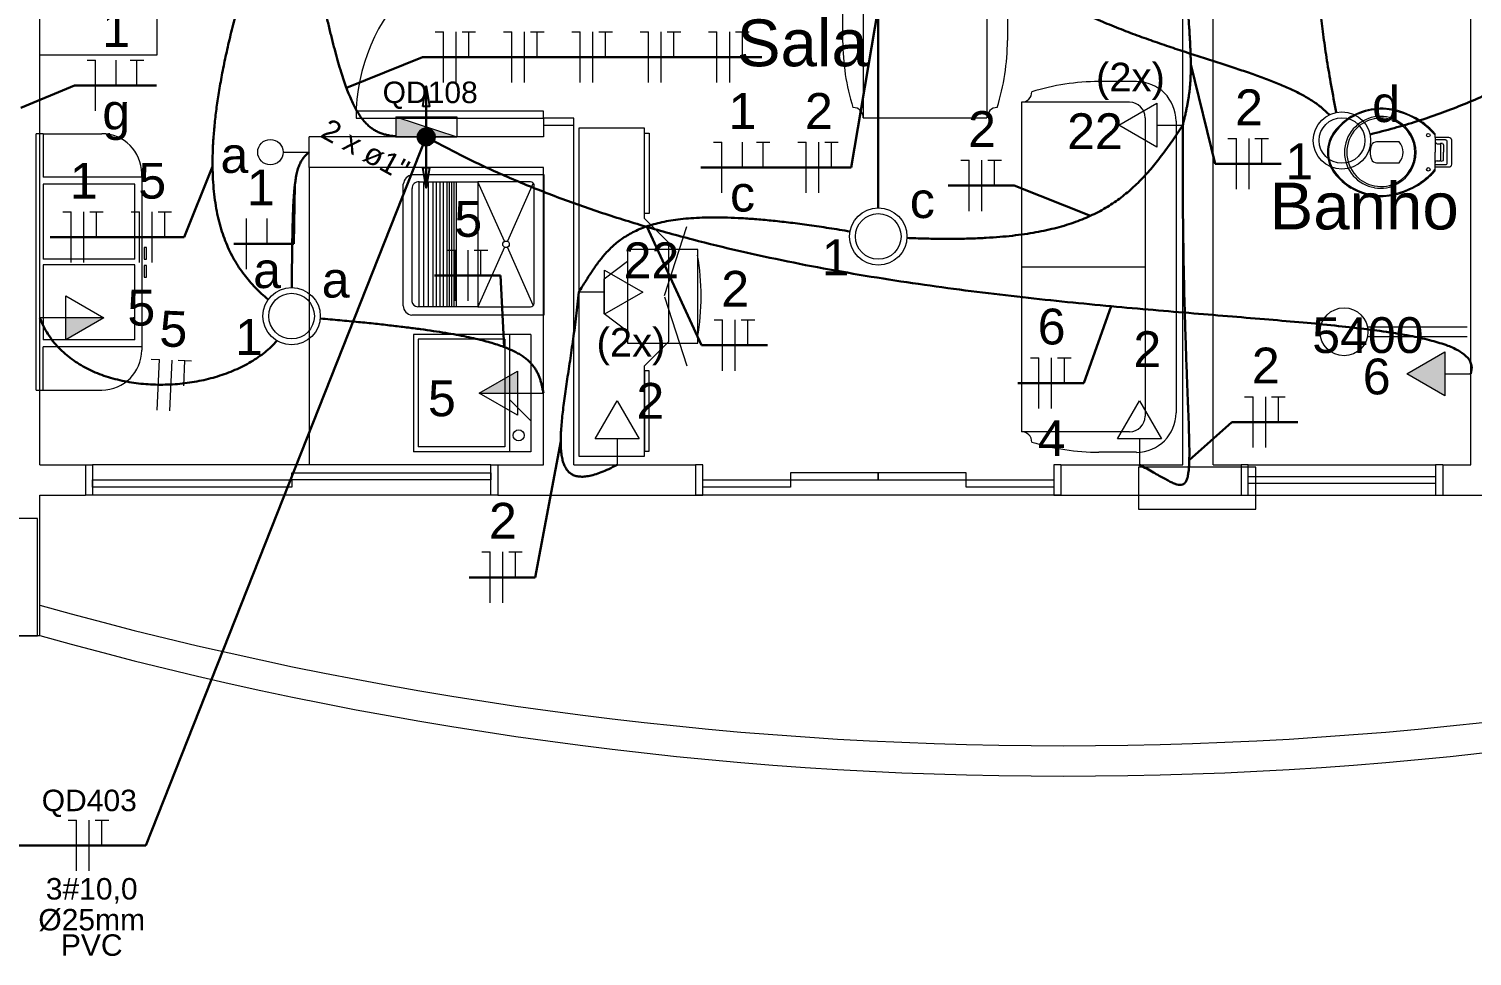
# Model space of a CAD drawing. Header units: inches. Extents: x -8.7 to 57.3, y -9.2 to 26.4.
# Drawn here: x -1.66 to 5.45, y -3.31 to 1.26 of the extents above; entities that cross this region are included whole.
import ezdxf
from ezdxf.enums import TextEntityAlignment as Align

# ---------------------------------------------------------------- set-up
doc = ezdxf.new("R2010")
doc.units = ezdxf.units.IN
doc.header["$MEASUREMENT"] = 0
for name, color, linetype, lineweight in [('BASE', 7, 'Continuous', 5), ('EL-Condutos', 8, 'Continuous', 30), ('EL-Fios', 1, 'Continuous', 20), ('EL-Pontos', 5, 'Continuous', 20), ('EL-Textos condutos', 7, 'Continuous', 20), ('EL-Textos fios', 7, 'Continuous', 30), ('EL-Textos pontos', 7, 'Continuous', 30), ('MOVEIS', 253, 'Continuous', 20), ('P-SIMBOL', 5, 'Continuous', 20), ('TEXTO', 7, 'Continuous', 20)]:
    doc.layers.add(name, color=color, linetype=linetype, lineweight=lineweight)
doc.styles.add('Arial', font='arial.ttf')
doc.dimstyles.get("Standard").update_dxf_attribs({"dimtxt": 0.18, "dimasz": 0.18, "dimexe": 0.18, "dimexo": 0.0625, "dimgap": 0.09, "dimtad": 0, "dimtih": 1, "dimtoh": 1, "dimdec": 4, "dimzin": 0, "dimdsep": 46, "dimtxsty": 'Standard', "dimcen": 0.09, "dimadec": 0, "dimazin": 0, "dimtfac": 1, "dimtdec": 4, "dimtofl": 0, "dimtmove": 0, "dimatfit": 3, "dimfxl": 0, "dimtolj": 1, "dimtzin": 0, "dimarcsym": 0})

msp = doc.modelspace()

# ---------------------------------------------------------------- hatches: boundary and pattern name
at = {"layer": 'P-SIMBOL', "linetype": 'Continuous'}
for points in [[(0.1493, 0.8269), (0.1493, 0.727), (0.4502, 0.727)], [(-1.4757, -0.1643), (-1.2882, -0.1643), (-1.4757, -0.2725)], [(5.3177, -0.332), (5.1302, -0.4402), (5.3177, -0.5484)], [(0.7487, -0.5355), (0.5612, -0.5355), (0.7487, -0.4272)]]:
    msp.add_hatch(color=256, dxfattribs=at).paths.add_polyline_path(points)

# ---------------------------------------------------------------- linework, layer by layer
at = {"layer": 'BASE'}
for p, q in [((-1.6038, -0.888), (-1.6038, 3.6115)), ((4.0267, -0.888), (4.0267, 2.458)), ((4.1768, -0.888), (4.1768, 2.308)), ((5.4463, -0.888), (5.4463, 2.308)), ((0.8768, 0.785), (0.8768, 0.727)), ((0.8768, 0.785), (1.0268, 0.785)), ((1.0268, -0.888), (1.0268, 0.785)), ((0.8768, 0.727), (-0.2767, 0.727)), ((-0.2767, 0.577), (-0.2767, 0.727)), ((-0.2767, 0.577), (-0.2767, -0.888)), ((0.8768, 0.577), (-0.2767, 0.577)), ((0.8768, -0.888), (0.8768, 0.577)), ((-1.6038, -0.888), (-1.3787, -0.888)), ((-1.3787, -0.888), (-1.3787, -1.038)), ((0.6518, -0.888), (0.8768, -0.888)), ((0.6518, -0.888), (0.6518, -1.038)), ((1.0268, -0.888), (1.6267, -0.888)), ((1.6267, -0.888), (1.6267, -1.038)), ((3.4268, -0.888), (4.0267, -0.888)), ((3.4268, -0.888), (3.4268, -1.038)), ((4.1768, -0.888), (4.3153, -0.888)), ((4.3153, -0.888), (4.3153, -1.038)), ((5.3078, -0.888), (5.4463, -0.888)), ((5.3078, -0.888), (5.3078, -1.038)), ((-1.6038, -1.7305), (-1.6038, -1.038)), ((-1.6038, -1.038), (-1.3787, -1.038)), ((0.6518, -1.038), (1.6267, -1.038)), ((3.4268, -1.038), (1.6267, -1.038)), ((3.4268, -1.038), (4.3153, -1.038)), ((5.3078, -1.038), (6.1382, -1.038)), ((-1.6038, -1.7305), (-1.9207, -1.7305))]:
    msp.add_line(p, q, dxfattribs=at)
at = {"layer": 'BASE', "linetype": 'Continuous'}
for p, q in [((0.6173, -0.888), (-1.3442, -0.888)), ((4.3498, -0.888), (5.2728, -0.888)), ((0.6173, -1.038), (-1.3442, -1.038)), ((4.3498, -1.038), (5.2728, -1.038))]:
    msp.add_line(p, q, dxfattribs=at)
for points in [[(0.8768, 0.8195), (0.8768, 0.854), (-0.0462, 0.854), (-0.0462, 0.8195), (0.8768, 0.8195), (0.8768, 0.8195)], [(-0.3632, -0.998), (-1.3442, -0.998), (-1.3442, -0.963), (-0.3632, -0.963), (-0.3632, -0.998), (-0.3632, -0.998)], [(0.6173, -0.963), (-0.3632, -0.963), (-0.3632, -0.9285), (0.6173, -0.9285), (0.6173, -0.963), (0.6173, -0.963)], [(1.6618, -0.963), (2.0943, -0.963), (2.0943, -0.998), (1.6618, -0.998), (1.6618, -0.963), (1.6618, -0.963)], [(2.0943, -0.963), (2.5267, -0.963), (2.5267, -0.9285), (2.0943, -0.9285), (2.0943, -0.963), (2.0943, -0.963)], [(2.5267, -0.963), (2.9598, -0.963), (2.9598, -0.9285), (2.5267, -0.9285), (2.5267, -0.963), (2.5267, -0.963)], [(2.9598, -0.963), (3.3923, -0.963), (3.3923, -0.998), (2.9598, -0.998), (2.9598, -0.963), (2.9598, -0.963)], [(4.3498, -0.946), (5.2728, -0.946), (5.2728, -0.9805), (4.3498, -0.9805), (4.3498, -0.946), (4.3498, -0.946)]]:
    msp.add_lwpolyline(points, close=True, dxfattribs=at)
for points in [[(1.0268, 0.785), (1.0268, 0.8195), (0.8768, 0.8195), (0.8768, 0.785)], [(-1.3787, -0.888), (-1.3442, -0.888), (-1.3442, -1.038), (-1.3787, -1.038)], [(0.6518, -1.038), (0.6173, -1.038), (0.6173, -0.888), (0.6518, -0.888)], [(1.6267, -1.038), (1.6618, -1.038), (1.6618, -0.888), (1.6267, -0.888)], [(3.4268, -0.888), (3.3923, -0.888), (3.3923, -1.038), (3.4268, -1.038)], [(4.3153, -1.038), (4.3498, -1.038), (4.3498, -0.888), (4.3153, -0.888)], [(5.3078, -0.888), (5.2728, -0.888), (5.2728, -1.038), (5.3078, -1.038)]]:
    msp.add_lwpolyline(points, dxfattribs=at)
at = {"layer": 'BASE'}
for points in [[(4.3863, -1.1075), (4.3863, -1.0035), (4.3863, -0.8995), (4.0977, -0.8995), (3.8093, -0.8995), (3.8093, -1.0035), (3.8093, -1.1075), (4.0977, -1.1075), (4.3863, -1.1075), (4.3863, -1.1075)], [(-1.7532, -1.7305), (-1.6838, -1.7305), (-1.6147, -1.7305), (-1.6147, -1.442), (-1.6147, -1.1535), (-1.6838, -1.1535), (-1.7532, -1.1535), (-1.7532, -1.442), (-1.7532, -1.7305), (-1.7532, -1.7305)]]:
    msp.add_lwpolyline(points, close=True, dxfattribs=at)
at = {"layer": 'BASE', "linetype": 'Continuous'}
msp.add_arc((0.8768, 0.8195), 0.923, 90, 180, dxfattribs=at)
at = {"layer": 'BASE'}
for centre, radius in [((3.4383, 16.435), 18.7078), ((3.4383, 16.2855), 18.708)]:
    msp.add_arc(centre, radius, 254.364, 285.636, dxfattribs=at)
at = {"layer": 'EL-Condutos'}
for q in [(0.2998, 0.977), (0.2998, 0.477)]:
    msp.add_line((0.2998, 0.727), q, dxfattribs=at)
at = {"layer": 'EL-Condutos', "const_width": 0.0417}
msp.add_lwpolyline([(0.3206, 0.727, 1), (0.2789, 0.727, 1)], format="xyb", close=True, dxfattribs=at)
msp.add_lwpolyline([(0.3206, 0.727, 1), (0.2789, 0.727, 1)], format="xyb", close=True, dxfattribs=at)
at = {"layer": 'EL-Condutos'}
msp.add_circle((0.2998, 0.727), 0.0417, dxfattribs=at)
msp.add_circle((0.2998, 0.727), 0.0417, dxfattribs=at)
at = {"layer": 'EL-Condutos', "linetype": 'Continuous'}
for points in [[(2.5665, 2.3521), (2.611, 2.2346), (2.6619, 2.1253), (2.7188, 2.0236), (2.781, 1.9294), (2.8483, 1.8421), (2.92, 1.7614), (2.9958, 1.6869), (3.0751, 1.6184), (3.1574, 1.5553), (3.2424, 1.4973), (3.3294, 1.444), (3.4181, 1.3952), (3.5079, 1.3503), (3.5984, 1.3091), (3.6891, 1.271), (3.7795, 1.2359), (3.8691, 1.2033), (3.9575, 1.1728), (4.0442, 1.144), (4.1287, 1.1167), (4.2105, 1.0903), (4.2892, 1.0646), (4.3643, 1.0391), (4.4352, 1.0136), (4.5016, 0.9875), (4.5629, 0.9606), (4.6186, 0.9324), (4.6684, 0.9026), (4.7116, 0.8709), (4.7479, 0.8368)], [(4.9506, 0.7398), (5.0679, 0.7704), (5.1819, 0.8046), (5.2927, 0.8424), (5.4002, 0.8834), (5.5043, 0.9274), (5.6052, 0.9743), (5.7028, 1.0237), (5.797, 1.0754), (5.8879, 1.1293), (5.9754, 1.1851), (6.0596, 1.2426), (6.1404, 1.3015), (6.2178, 1.3617), (6.2918, 1.4228), (6.3624, 1.4847), (6.4296, 1.5471), (6.4933, 1.6098), (6.5536, 1.6726), (6.6104, 1.7353), (6.6637, 1.7976), (6.7136, 1.8593), (6.76, 1.9202), (6.8028, 1.9801), (6.8422, 2.0386), (6.878, 2.0957), (6.9102, 2.151), (6.939, 2.2043), (6.9641, 2.2555), (6.9857, 2.3043), (7.0037, 2.3504)], [(2.5267, 2.3464), (2.5267, 2.255), (2.5267, 2.1689), (2.5267, 2.0877), (2.5267, 2.0111), (2.5267, 1.9387), (2.5267, 1.8702), (2.5267, 1.805), (2.5267, 1.7429), (2.5267, 1.6835), (2.5267, 1.6263), (2.5267, 1.5711), (2.5267, 1.5173), (2.5267, 1.4648), (2.5267, 1.4129), (2.5267, 1.3615), (2.5267, 1.3101), (2.5267, 1.2582), (2.5267, 1.2057), (2.5267, 1.1519), (2.5267, 1.0967), (2.5267, 1.0395), (2.5267, 0.9801), (2.5267, 0.918), (2.5267, 0.8528), (2.5267, 0.7843), (2.5267, 0.7119), (2.5267, 0.6353), (2.5267, 0.5541), (2.5267, 0.468), (2.5267, 0.3766)], [(4.7826, 0.8494), (4.7581, 0.9808), (4.7374, 1.1039), (4.7204, 1.219), (4.707, 1.3263), (4.697, 1.4261), (4.6902, 1.5187), (4.6865, 1.6044), (4.6856, 1.6834), (4.6875, 1.7561), (4.692, 1.8227), (4.6988, 1.8834), (4.7078, 1.9387), (4.7189, 1.9887), (4.7319, 2.0337), (4.7466, 2.0741), (4.7628, 2.11), (4.7804, 2.1418), (4.7993, 2.1698), (4.8192, 2.1942), (4.84, 2.2153), (4.8615, 2.2334), (4.8835, 2.2488), (4.9059, 2.2618), (4.9286, 2.2726), (4.9512, 2.2815), (4.9738, 2.2888), (4.9961, 2.2947), (5.0179, 2.2997), (5.0391, 2.3038), (5.0595, 2.3075)], [(-0.4118, 2.0392), (-0.4589, 1.9078), (-0.5022, 1.7819), (-0.5417, 1.6614), (-0.5776, 1.5461), (-0.6099, 1.4358), (-0.6387, 1.3305), (-0.6641, 1.23), (-0.6861, 1.1341), (-0.7049, 1.0428), (-0.7205, 0.9559), (-0.7329, 0.8732), (-0.7423, 0.7946), (-0.7488, 0.72), (-0.7524, 0.6492), (-0.7531, 0.5821), (-0.7512, 0.5186), (-0.7465, 0.4585), (-0.7393, 0.4017), (-0.7296, 0.348), (-0.7175, 0.2974), (-0.703, 0.2496), (-0.6862, 0.2046), (-0.6672, 0.1621), (-0.6462, 0.1222), (-0.623, 0.0845), (-0.5979, 0.0491), (-0.571, 0.0157), (-0.5422, -0.0158), (-0.5116, -0.0456), (-0.4794, -0.0737)], [(-0.3367, 2.03), (-0.3156, 1.9209), (-0.2954, 1.818), (-0.2762, 1.7212), (-0.2579, 1.6304), (-0.2403, 1.5452), (-0.2235, 1.4655), (-0.2073, 1.3912), (-0.1917, 1.322), (-0.1766, 1.2578), (-0.1619, 1.1984), (-0.1476, 1.1436), (-0.1336, 1.0932), (-0.1198, 1.047), (-0.1062, 1.0049), (-0.0927, 0.9666), (-0.0791, 0.932), (-0.0655, 0.9009), (-0.0518, 0.8731), (-0.0378, 0.8484), (-0.0236, 0.8267), (-0.009, 0.8077), (0.0059, 0.7913), (0.0214, 0.7772), (0.0375, 0.7653), (0.0542, 0.7555), (0.0716, 0.7475), (0.0897, 0.7411), (0.1087, 0.7362), (0.1287, 0.7325), (0.1496, 0.7299)], [(4.0267, 0.7845), (4.0322, 0.8069), (4.0372, 0.8282), (4.0418, 0.8486), (4.0459, 0.8683), (4.0497, 0.8874), (4.0531, 0.9061), (4.0561, 0.9246), (4.0587, 0.943), (4.0609, 0.9615), (4.0628, 0.9804), (4.0643, 0.9996), (4.0654, 1.0195), (4.0661, 1.0402), (4.0665, 1.0618), (4.0665, 1.0846), (4.0661, 1.1086), (4.0654, 1.1341), (4.0644, 1.1613), (4.063, 1.1903), (4.0613, 1.2212), (4.0593, 1.2543), (4.0569, 1.2898), (4.0542, 1.3277), (4.0512, 1.3682), (4.0479, 1.4116), (4.0443, 1.458), (4.0403, 1.5075), (4.0361, 1.5604), (4.0316, 1.6168), (4.0267, 1.6769)], [(2.6689, 0.2291), (2.7553, 0.2263), (2.8374, 0.2249), (2.9152, 0.225), (2.989, 0.2267), (3.0589, 0.2298), (3.1252, 0.2344), (3.1878, 0.2405), (3.2471, 0.2481), (3.3032, 0.2572), (3.3562, 0.2678), (3.4064, 0.2798), (3.4538, 0.2933), (3.4986, 0.3083), (3.541, 0.3247), (3.5812, 0.3426), (3.6194, 0.362), (3.6556, 0.3828), (3.69, 0.4051), (3.7229, 0.4288), (3.7544, 0.454), (3.7846, 0.4806), (3.8137, 0.5086), (3.8418, 0.5381), (3.8692, 0.569), (3.8961, 0.6014), (3.9224, 0.6352), (3.9485, 0.6704), (3.9745, 0.707), (4.0005, 0.745), (4.0267, 0.7845)], [(3.8133, -0.8885), (3.8494, -0.9075), (3.882, -0.9256), (3.9112, -0.9421), (3.9372, -0.9568), (3.9602, -0.9691), (3.9803, -0.9786), (3.9977, -0.9848), (4.0126, -0.9874), (4.025, -0.9859), (4.0353, -0.9798), (4.0435, -0.9687), (4.0498, -0.9521), (4.0543, -0.9296), (4.0574, -0.9008), (4.059, -0.8652), (4.0594, -0.8224), (4.0587, -0.7719), (4.0571, -0.7133), (4.0547, -0.6461), (4.0518, -0.5699), (4.0485, -0.4843), (4.0449, -0.3888), (4.0412, -0.283), (4.0376, -0.1663), (4.0342, -0.0385), (4.0313, 0.101), (4.0289, 0.2526), (4.0272, 0.4168), (4.0265, 0.5939), (4.0267, 0.7845)], [(5.4458, -0.4402), (5.4494, -0.3986), (5.431, -0.362), (5.3918, -0.3299), (5.3326, -0.3017), (5.2546, -0.2771), (5.1589, -0.2554), (5.0465, -0.2361), (4.9185, -0.2187), (4.7759, -0.2027), (4.6198, -0.1876), (4.4513, -0.1729), (4.2714, -0.158), (4.0812, -0.1424), (3.8818, -0.1256), (3.6741, -0.1072), (3.4594, -0.0865), (3.2386, -0.063), (3.0127, -0.0363), (2.783, -0.0058), (2.5504, 0.029), (2.3159, 0.0686), (2.0807, 0.1135), (1.8459, 0.1643), (1.6124, 0.2215), (1.3813, 0.2855), (1.1537, 0.3569), (0.9307, 0.4363), (0.7134, 0.5241), (0.5027, 0.6208), (0.2998, 0.727)], [(-0.3626, -0.0146), (-0.3622, 0.0367), (-0.3618, 0.0851), (-0.3614, 0.1307), (-0.3609, 0.1736), (-0.3603, 0.2139), (-0.3596, 0.2516), (-0.3588, 0.287), (-0.3579, 0.32), (-0.3569, 0.3507), (-0.3557, 0.3793), (-0.3544, 0.4059), (-0.3528, 0.4306), (-0.3511, 0.4534), (-0.3492, 0.4744), (-0.347, 0.4938), (-0.3446, 0.5117), (-0.342, 0.528), (-0.339, 0.543), (-0.3358, 0.5568), (-0.3323, 0.5694), (-0.3285, 0.5809), (-0.3243, 0.5914), (-0.3198, 0.601), (-0.3149, 0.6099), (-0.3097, 0.6181), (-0.304, 0.6257), (-0.298, 0.6327), (-0.2915, 0.6394), (-0.2846, 0.6458), (-0.2772, 0.652)], [(2.3875, 0.2611), (2.2836, 0.278), (2.1859, 0.2924), (2.0944, 0.3044), (2.0087, 0.314), (1.9286, 0.3214), (1.8539, 0.3266), (1.7843, 0.3297), (1.7196, 0.3307), (1.6595, 0.3296), (1.6039, 0.3267), (1.5524, 0.3219), (1.5049, 0.3152), (1.4611, 0.3069), (1.4207, 0.2968), (1.3835, 0.2852), (1.3494, 0.272), (1.318, 0.2573), (1.2891, 0.2412), (1.2624, 0.2238), (1.2378, 0.205), (1.215, 0.1851), (1.1937, 0.164), (1.1737, 0.1418), (1.1549, 0.1186), (1.1368, 0.0945), (1.1194, 0.0695), (1.1023, 0.0436), (1.0853, 0.017), (1.0682, -0.0103), (1.0508, -0.0383)], [(1.2402, -0.8885), (1.1989, -0.9093), (1.1615, -0.9254), (1.1279, -0.9369), (1.098, -0.9441), (1.0716, -0.947), (1.0485, -0.9458), (1.0286, -0.9407), (1.0116, -0.9317), (0.9975, -0.9189), (0.986, -0.9026), (0.977, -0.8829), (0.9703, -0.8599), (0.9657, -0.8337), (0.9631, -0.8045), (0.9623, -0.7724), (0.9631, -0.7376), (0.9654, -0.7001), (0.969, -0.6602), (0.9736, -0.618), (0.9793, -0.5735), (0.9857, -0.527), (0.9927, -0.4786), (1.0002, -0.4283), (1.008, -0.3765), (1.0158, -0.3231), (1.0236, -0.2683), (1.0312, -0.2123), (1.0383, -0.1552), (1.0449, -0.0971), (1.0508, -0.0383)], [(-1.6038, -0.1643), (-1.5859, -0.2055), (-1.5643, -0.2437), (-1.5393, -0.2791), (-1.5112, -0.3116), (-1.48, -0.3414), (-1.4461, -0.3684), (-1.4098, -0.3926), (-1.3712, -0.4142), (-1.3306, -0.4331), (-1.2882, -0.4494), (-1.2443, -0.4631), (-1.1991, -0.4742), (-1.1529, -0.4828), (-1.1058, -0.4889), (-1.0582, -0.4926), (-1.0102, -0.4939), (-0.9621, -0.4927), (-0.9141, -0.4893), (-0.8665, -0.4835), (-0.8196, -0.4755), (-0.7734, -0.4652), (-0.7284, -0.4527), (-0.6847, -0.438), (-0.6425, -0.4212), (-0.6022, -0.4023), (-0.5639, -0.3813), (-0.5279, -0.3583), (-0.4944, -0.3334), (-0.4636, -0.3064), (-0.4358, -0.2775)], [(-0.2222, -0.1676), (-0.1255, -0.1762), (-0.0348, -0.1849), (0.05, -0.1936), (0.1293, -0.2024), (0.2031, -0.2113), (0.2717, -0.2202), (0.3354, -0.2293), (0.3942, -0.2386), (0.4484, -0.248), (0.4983, -0.2577), (0.5439, -0.2676), (0.5855, -0.2777), (0.6233, -0.2882), (0.6575, -0.299), (0.6883, -0.3101), (0.7158, -0.3216), (0.7404, -0.3334), (0.7622, -0.3457), (0.7813, -0.3585), (0.798, -0.3717), (0.8126, -0.3854), (0.8251, -0.3997), (0.8358, -0.4144), (0.8449, -0.4298), (0.8526, -0.4458), (0.859, -0.4624), (0.8645, -0.4796), (0.8691, -0.4975), (0.8731, -0.5161), (0.8768, -0.5355)]]:
    msp.add_spline(points, degree=3, dxfattribs=at)
at = {"layer": 'EL-Fios', "color": 5}
for p, q in [((0.3432, 1.2447), (0.3849, 1.2447)), ((0.3849, 0.9947), (0.3849, 1.2447)), ((0.4474, 0.9947), (0.4474, 1.2447)), ((0.4766, 1.2447), (0.5432, 1.2447)), ((0.5099, 1.1197), (0.5099, 1.2447)), ((0.68, 1.2447), (0.7217, 1.2447)), ((0.7217, 0.9947), (0.7217, 1.2447)), ((0.7842, 0.9947), (0.7842, 1.2447)), ((0.8134, 1.2447), (0.88, 1.2447)), ((0.8467, 1.1197), (0.8467, 1.2447)), ((1.0168, 1.2447), (1.0585, 1.2447)), ((1.0585, 0.9947), (1.0585, 1.2447)), ((1.121, 0.9947), (1.121, 1.2447)), ((1.1502, 1.2447), (1.2168, 1.2447)), ((1.1835, 1.1197), (1.1835, 1.2447)), ((1.3536, 1.2447), (1.3953, 1.2447)), ((1.3953, 0.9947), (1.3953, 1.2447)), ((1.4578, 0.9947), (1.4578, 1.2447)), ((1.487, 1.2447), (1.5536, 1.2447)), ((1.5203, 1.1197), (1.5203, 1.2447)), ((1.6904, 1.2447), (1.7321, 1.2447)), ((1.7321, 0.9947), (1.7321, 1.2447)), ((1.7946, 0.9947), (1.7946, 1.2447)), ((1.8238, 1.2447), (1.8904, 1.2447)), ((1.8571, 1.1197), (1.8571, 1.2447)), ((-1.371, 1.1058), (-1.3294, 1.1058)), ((-1.3294, 0.8558), (-1.3294, 1.1058)), ((-1.2275, 0.9808), (-1.2275, 1.1058)), ((-1.159, 1.1058), (-1.0923, 1.1058)), ((-1.1257, 0.9808), (-1.1257, 1.1058)), ((4.2491, 0.7194), (4.2908, 0.7194)), ((4.2908, 0.4694), (4.2908, 0.7194)), ((4.3533, 0.4694), (4.3533, 0.7194)), ((4.3825, 0.7194), (4.4491, 0.7194)), ((4.4158, 0.5944), (4.4158, 0.7194)), ((1.7144, 0.7014), (1.756, 0.7014)), ((1.756, 0.4514), (1.756, 0.7014)), ((1.8579, 0.5764), (1.8579, 0.7014)), ((1.9264, 0.7014), (1.9931, 0.7014)), ((1.9597, 0.5764), (1.9597, 0.7014)), ((2.1299, 0.7014), (2.1715, 0.7014)), ((2.1715, 0.4514), (2.1715, 0.7014)), ((2.234, 0.4514), (2.234, 0.7014)), ((2.2632, 0.7014), (2.3299, 0.7014)), ((2.2965, 0.5764), (2.2965, 0.7014)), ((2.9334, 0.6121), (2.9751, 0.6121)), ((2.9751, 0.3621), (2.9751, 0.6121)), ((3.0376, 0.3621), (3.0376, 0.6121)), ((3.0668, 0.6121), (3.1334, 0.6121)), ((3.1001, 0.4871), (3.1001, 0.6121)), ((-1.4914, 0.3578), (-1.4497, 0.3578)), ((-1.4497, 0.1078), (-1.4497, 0.3578)), ((-1.3872, 0.1078), (-1.3872, 0.3578)), ((-1.3581, 0.3578), (-1.2914, 0.3578)), ((-1.3247, 0.2328), (-1.3247, 0.3578)), ((-1.1546, 0.3578), (-1.1129, 0.3578)), ((-1.1129, 0.1078), (-1.1129, 0.3578)), ((-1.0504, 0.1078), (-1.0504, 0.3578)), ((-1.0213, 0.3578), (-0.9546, 0.3578)), ((-0.9879, 0.2328), (-0.9879, 0.3578)), ((-0.5859, 0.0747), (-0.5859, 0.3247)), ((-0.484, 0.1997), (-0.484, 0.3247)), ((0.4028, 0.1699), (0.4444, 0.1699)), ((0.4444, -0.0801), (0.4444, 0.1699)), ((0.5069, -0.0801), (0.5069, 0.1699)), ((0.5361, 0.1699), (0.6028, 0.1699)), ((0.5694, 0.0449), (0.5694, 0.1699)), ((1.7178, -0.1747), (1.7594, -0.1747)), ((1.7594, -0.4247), (1.7594, -0.1747)), ((1.8219, -0.4247), (1.8219, -0.1747)), ((1.8511, -0.1747), (1.9178, -0.1747)), ((1.8844, -0.2997), (1.8844, -0.1747)), ((-1.0559, -0.3676), (-1.0142, -0.3695)), ((-1.0253, -0.6192), (-1.0142, -0.3695)), ((-0.9629, -0.622), (-0.9518, -0.3722)), ((-0.9227, -0.3735), (-0.8561, -0.3765)), ((-0.8949, -0.4999), (-0.8894, -0.375)), ((3.2768, -0.3611), (3.3184, -0.3611)), ((3.3184, -0.6111), (3.3184, -0.3611)), ((3.3809, -0.6111), (3.3809, -0.3611)), ((3.4101, -0.3611), (3.4768, -0.3611)), ((3.4434, -0.4861), (3.4434, -0.3611)), ((4.3315, -0.5528), (4.3732, -0.5528)), ((4.3732, -0.8028), (4.3732, -0.5528)), ((4.4357, -0.8028), (4.4357, -0.5528)), ((4.4648, -0.5528), (4.5315, -0.5528)), ((4.4982, -0.6778), (4.4982, -0.5528)), ((0.5731, -1.3181), (0.6147, -1.3181)), ((0.6147, -1.5681), (0.6147, -1.3181)), ((0.6772, -1.5681), (0.6772, -1.3181)), ((0.7064, -1.3181), (0.7731, -1.3181)), ((0.7397, -1.4431), (0.7397, -1.3181)), ((-1.4644, -2.6395), (-1.4228, -2.6395)), ((-1.4228, -2.8895), (-1.4228, -2.6395)), ((-1.3603, -2.8895), (-1.3603, -2.6395)), ((-1.3311, -2.6395), (-1.2644, -2.6395)), ((-1.2978, -2.7645), (-1.2978, -2.6395))]:
    msp.add_line(p, q, dxfattribs=at)
at = {"layer": 'EL-Pontos', "linetype": 'Continuous'}
msp.add_circle((0.2998, 0.727), 0.025, dxfattribs=at)
at = {"layer": 'EL-Textos fios'}
for p, q in [((2.5267, 1.3615), (2.3924, 0.5764)), ((-0.0938, 0.9697), (0.2807, 1.1197)), ((0.2807, 1.1197), (1.9529, 1.1197)), ((4.0665, 1.0846), (4.1866, 0.5944)), ((-1.6977, 0.8708), (-1.4335, 0.9808)), ((-1.4335, 0.9808), (-1.0298, 0.9808)), ((0.2998, 0.727), (-1.0816, -2.7645)), ((-0.7531, 0.5809), (-0.8921, 0.2328)), ((2.3924, 0.5764), (1.6519, 0.5764)), ((4.1866, 0.5944), (4.5116, 0.5944)), ((-0.3474, 0.4908), (-0.3533, 0.1997)), ((3.1959, 0.4871), (2.8709, 0.4871)), ((3.5716, 0.3381), (3.1959, 0.4871)), ((1.3873, 0.2865), (1.6553, -0.2997)), ((-0.8921, 0.2328), (-1.5539, 0.2328)), ((-0.3533, 0.1997), (-0.6484, 0.1997)), ((0.6653, 0.0449), (0.3403, 0.0449)), ((0.6837, -0.3083), (0.6653, 0.0449)), ((3.6741, -0.1071), (3.5393, -0.4861)), ((1.6553, -0.2997), (1.9803, -0.2997)), ((3.5393, -0.4861), (3.2143, -0.4861)), ((4.059, -0.8653), (4.269, -0.6778)), ((4.269, -0.6778), (4.594, -0.6778)), ((0.9623, -0.7724), (0.8356, -1.4431)), ((0.8356, -1.4431), (0.5106, -1.4431)), ((-1.0816, -2.7645), (-2.792, -2.7645))]:
    msp.add_line(p, q, dxfattribs=at)
at = {"layer": 'MOVEIS'}
for p, q in [((-1.0268, 2.9195), (-1.0268, 1.1305)), ((2.3512, 1.388), (2.3512, 1.202)), ((2.4527, 1.354), (2.4527, 0.8215)), ((3.0617, 1.354), (3.0617, 0.8215)), ((3.1633, 1.388), (3.1633, 1.202)), ((-1.0268, 1.1305), (-1.6038, 1.1305)), ((3.7992, 1), (3.6132, 1)), ((3.7652, 0.898), (3.2327, 0.898)), ((3.2327, 0.898), (3.2327, -0.7255)), ((2.4527, 0.8215), (3.0617, 0.8215)), ((3.8418, 0.822), (3.8418, -0.6495)), ((3.9937, 0.805), (3.9937, -0.6325)), ((-1.6213, -0.5205), (-1.6213, 0.7425)), ((-1.5868, 0.7425), (-1.6213, 0.7425)), ((-1.5868, 0.7425), (-1.5868, 0.529)), ((-1.5868, 0.7425), (-1.2982, 0.7425)), ((1.3742, 0.7695), (1.0513, 0.7695)), ((1.0513, 0.7695), (1.0513, -0.8455)), ((1.3742, 0.3255), (1.3742, 0.7695)), ((1.3742, 0.3495), (1.3742, 0.7455)), ((1.3742, 0.7455), (1.3982, 0.7455)), ((1.3982, 0.7455), (1.3982, 0.3495)), ((5.2707, 0.7315), (5.2707, 0.7375)), ((5.2707, 0.7235), (5.2707, 0.7315)), ((5.2707, 0.7235), (5.2707, 0.6515)), ((5.3377, 0.7235), (5.2707, 0.7235)), ((5.3217, 0.712), (5.2707, 0.712)), ((5.0933, 0.7025), (4.9823, 0.7025)), ((5.2707, 0.579), (5.2707, 0.6515)), ((5.2803, 0.693), (5.2927, 0.693)), ((5.2978, 0.6515), (5.2978, 0.6925)), ((5.2978, 0.6105), (5.2978, 0.6515)), ((5.3113, 0.6875), (5.3113, 0.6515)), ((5.3113, 0.615), (5.3113, 0.6515)), ((5.3302, 0.6515), (5.3302, 0.703)), ((5.3302, 0.5995), (5.3302, 0.6515)), ((5.3518, 0.6515), (5.3518, 0.711)), ((5.3518, 0.592), (5.3518, 0.6515)), ((4.9823, 0.6), (5.0933, 0.6)), ((5.2707, 0.591), (5.3217, 0.591)), ((5.2707, 0.579), (5.3377, 0.579)), ((5.2707, 0.5715), (5.2707, 0.579)), ((5.2707, 0.5655), (5.2707, 0.5715)), ((5.2803, 0.61), (5.2927, 0.61)), ((-1.1018, 0.529), (-1.5868, 0.529)), ((-1.1018, 0.529), (-1.1018, 0.5465)), ((-1.1018, 0.529), (-1.1018, -0.307)), ((0.2298, 0.5415), (0.8788, 0.5415)), ((0.2643, -0.11), (0.2643, 0.5065)), ((0.2873, -0.11), (0.2873, 0.5065)), ((0.3103, -0.11), (0.3103, 0.5065)), ((0.3332, -0.11), (0.3332, 0.5065)), ((0.3508, -0.11), (0.3508, 0.5065)), ((0.3683, -0.11), (0.3683, 0.5065)), ((0.3853, -0.11), (0.3853, 0.5065)), ((0.4028, -0.11), (0.4028, 0.5065)), ((0.4143, -0.11), (0.4143, 0.5065)), ((0.4258, -0.11), (0.4258, 0.5065)), ((0.4373, -0.11), (0.4373, 0.5065)), ((0.4488, -0.11), (0.4488, 0.5065)), ((0.6858, 0.213), (0.5538, 0.5065)), ((0.8273, 0.4985), (0.6993, 0.213)), ((0.8788, 0.5415), (0.8788, -0.1505)), ((-1.1367, 0.4945), (-1.5868, 0.4945)), ((-1.5868, 0.4945), (-1.5868, 0.1255)), ((-1.1367, 0.1255), (-1.1367, 0.4945)), ((0.1863, -0.1045), (0.1863, 0.4945)), ((1.3982, 0.3495), (1.3742, 0.3495)), ((1.4952, 0.2045), (1.3742, 0.3255)), ((1.4743, -0.0545), (1.5833, 0.286)), ((0.6858, 0.1835), (0.5538, -0.11)), ((0.8273, -0.102), (0.6993, 0.1835)), ((1.4952, -0.2805), (1.4952, 0.2045)), ((-1.1367, 0.1255), (-1.5868, 0.1255)), ((-1.1367, 0.097), (-1.5868, 0.097)), ((-1.5868, 0.097), (-1.5868, -0.272)), ((-1.1367, -0.272), (-1.1367, 0.097)), ((3.2327, 0.0865), (3.8418, 0.0865)), ((1.4743, -0.061), (1.5833, -0.4015)), ((0.8788, -0.1505), (0.2288, -0.1505)), ((5.4277, -0.21), (4.9367, -0.21)), ((-1.1367, -0.272), (-1.5868, -0.272)), ((0.8143, -0.247), (0.2373, -0.247)), ((0.2373, -0.247), (0.2373, -0.824)), ((0.6873, -0.27), (0.2603, -0.27)), ((0.2603, -0.27), (0.2603, -0.8005)), ((0.8143, -0.247), (0.8143, -0.824)), ((1.3742, -0.4015), (1.4952, -0.2805)), ((4.9367, -0.256), (5.4277, -0.256)), ((-1.5868, -0.5205), (-1.5868, -0.307)), ((-1.1018, -0.307), (-1.5868, -0.307)), ((-1.1018, -0.307), (-1.1018, -0.324)), ((1.3742, -0.8455), (1.3742, -0.4015)), ((1.3742, -0.4255), (1.3742, -0.8215)), ((1.3982, -0.4255), (1.3742, -0.4255)), ((1.3982, -0.8215), (1.3982, -0.4255)), ((-1.6213, -0.5205), (-1.5868, -0.5205)), ((-1.5868, -0.5205), (-1.2982, -0.5205)), ((0.8143, -0.6715), (0.7103, -0.5675)), ((3.7652, -0.7255), (3.2327, -0.7255)), ((0.8143, -0.824), (0.2373, -0.824)), ((0.6873, -0.8005), (0.2603, -0.8005)), ((1.0513, -0.8455), (1.3742, -0.8455)), ((1.3742, -0.8215), (1.3982, -0.8215)), ((3.7992, -0.827), (3.6132, -0.827))]:
    msp.add_line(p, q, dxfattribs=at)
for points in [[(0.5538, 0.5065), (0.5538, -0.11), (0.2578, -0.11)], [(0.2633, 0.5065), (0.5538, 0.5065)], [(0.5538, 0.5065), (0.5538, -0.1105), (0.8128, -0.1105)], [(0.8133, 0.5065), (0.5538, 0.5065)], [(0.2298, -0.0835), (0.2298, 0.473)], [(0.8313, -0.093), (0.8313, 0.4905)], [(1.2908, -0.231), (1.1758, -0.1445), (1.1758, 0.0285), (1.2908, 0.115)], [(0.6873, -0.27), (0.6873, -0.8005)], [(0.7103, -0.247), (0.7103, -0.824)]]:
    msp.add_lwpolyline(points, dxfattribs=at)
for points in [[(-1.0902, 0.1255), (-1.0788, 0.1255), (-1.0788, 0.183), (-1.0902, 0.183), (-1.0902, 0.1255), (-1.0902, 0.1255)], [(1.2908, 0.173), (1.2908, -0.2885), (1.6373, -0.2885), (1.6373, 0.173), (1.2908, 0.173), (1.2908, 0.173)], [(-1.0902, 0.0365), (-1.0788, 0.0365), (-1.0788, 0.094), (-1.0902, 0.094), (-1.0902, 0.0365), (-1.0902, 0.0365)]]:
    msp.add_lwpolyline(points, close=True, dxfattribs=at)
for centre, radius in [((5.2363, 0.7355), 0.00865), ((5.2363, 0.567), 0.00865), ((0.6928, 0.198), 0.0162), ((4.8213, -0.233), 0.1181), ((0.7553, -0.7435), 0.0271)]:
    msp.add_circle(centre, radius, dxfattribs=at)
for centre, radius, start, end in [((3.4707, 1.2055), 1.1194, 180.172, 197.318), ((2.0438, 1.2055), 1.1194, 342.682, 359.828), ((3.6168, -0.1195), 1.1194, 90.1723, 107.318), ((3.7992, 0.805), 0.1946, 0, 90), ((3.2327, 0.949), 0.0507, 270.003, 0), ((2.4022, 0.8215), 0.0507, 0.00302, 90), ((3.1128, 0.8215), 0.0507, 90, 179.997), ((3.7652, 0.822), 0.0761, 0, 90), ((5.0033, 0.582), 0.2861, 96.483, 121.073), ((5.0033, 0.582), 0.281, 96.4778, 121.067), ((5.0053, 0.588), 0.2807, 73.2378, 97.0453), ((5.0053, 0.588), 0.2755, 84.2407, 97.0506), ((4.9843, 0.4835), 0.3816, 55.8497, 82.7065), ((4.9843, 0.4835), 0.3868, 55.8476, 74.7475), ((5.0177, 0.564), 0.3093, 121.681, 141.84), ((5.0177, 0.564), 0.3041, 121.686, 141.83), ((5.0023, 0.6475), 0.1806, 100.028, 138.778), ((5.0018, 0.6535), 0.1658, 100.808, 136.926), ((5.0028, 0.652), 0.1675, 60.1948, 101.066), ((5.0013, 0.66), 0.1682, 59.7019, 100.446), ((5.0023, 0.6515), 0.168, 359.888, 60.0886), ((4.9983, 0.6505), 0.1781, 0.24878, 60.3441), ((4.9923, 0.499), 0.3645, 40.7546, 55.5359), ((4.9923, 0.499), 0.3697, 41.9479, 55.5381), ((-1.2982, 0.5465), 0.1961, 0, 90), ((4.9117, 0.6515), 0.1719, 143.002, 180.128), ((4.9117, 0.6515), 0.1667, 143.02, 180.128), ((5.0003, 0.6515), 0.1768, 139.336, 180.055), ((4.9992, 0.6535), 0.164, 136.228, 180.664), ((5.2592, 0.7375), 0.0117, 358.309, 45.2439), ((5.2603, 0.73), 0.0109, 6.98801, 38.6516), ((5.3217, 0.7035), 0.0084, 358.275, 91.725), ((5.3383, 0.71), 0.0136, 3.68018, 91.2989), ((4.9117, 0.651), 0.1719, 179.872, 216.998), ((4.9117, 0.651), 0.1667, 179.872, 216.98), ((5.0003, 0.651), 0.1768, 179.945, 220.664), ((4.9992, 0.6495), 0.164, 179.336, 223.772), ((5.0478, 0.6515), 0.0976, 159.222, 200.778), ((4.9817, 0.675), 0.0278, 89.1095, 156.49), ((5.0023, 0.651), 0.168, 299.911, 0.11224), ((4.9983, 0.652), 0.1781, 299.656, 359.751), ((5.0333, 0.6515), 0.0788, 319.312, 40.6882), ((5.2803, 0.7025), 0.0096, 184.718, 267.985), ((5.2918, 0.7065), 0.0137, 274.052, 294.02), ((5.3023, 0.68), 0.0151, 70.6125, 109.658), ((5.3048, 0.6875), 0.00683, 43.936, 67.4017), ((5.3037, 0.688), 0.00769, 357.957, 36.1023), ((4.9817, 0.628), 0.0278, 203.51, 270.891), ((5.2603, 0.5725), 0.0109, 321.348, 353.012), ((5.2803, 0.6), 0.0096, 92.0149, 175.282), ((5.2918, 0.596), 0.0137, 65.9796, 85.9479), ((5.3023, 0.623), 0.0151, 250.342, 289.388), ((5.3048, 0.615), 0.00683, 292.598, 316.064), ((5.3037, 0.6145), 0.00769, 323.898, 2.04285), ((5.3217, 0.599), 0.0084, 268.275, 1.72504), ((5.3383, 0.593), 0.0136, 268.701, 356.32), ((0.2423, 0.4865), 0.0562, 102.429, 171.603), ((0.2627, 0.4735), 0.0329, 87.0729, 181.067), ((0.8113, 0.486), 0.0205, 12.1026, 83.8845), ((5.0177, 0.7385), 0.3093, 218.16, 238.319), ((5.0177, 0.7385), 0.3041, 218.17, 238.314), ((5.0023, 0.655), 0.1806, 221.222, 259.972), ((5.0018, 0.649), 0.1658, 223.074, 259.192), ((5.0028, 0.6505), 0.1675, 258.934, 299.805), ((4.9843, 0.819), 0.3816, 277.293, 304.15), ((4.9843, 0.819), 0.3868, 285.252, 304.152), ((4.9923, 0.804), 0.3645, 304.464, 319.245), ((4.9923, 0.804), 0.3697, 304.462, 318.052), ((5.2592, 0.565), 0.0117, 314.756, 1.69141), ((5.0033, 0.7205), 0.2861, 238.927, 263.517), ((5.0033, 0.7205), 0.281, 238.933, 263.522), ((5.0013, 0.6425), 0.1682, 259.554, 300.298), ((5.0053, 0.7145), 0.2807, 262.955, 286.762), ((5.0053, 0.7145), 0.2755, 262.949, 275.759), ((0.4453, -0.058), 1.2086, 350.383, 9.61719), ((0.2328, -0.1045), 0.0462, 180.092, 265.528), ((0.2607, -0.079), 0.0315, 188.11, 264.315), ((0.8103, -0.0895), 0.0212, 277.018, 350.505), ((-1.2982, -0.324), 0.1961, 270, 0), ((3.7992, -0.6325), 0.1946, 270, 0), ((3.7652, -0.6495), 0.0761, 270, 0), ((3.2327, -0.7765), 0.0507, 0, 89.997), ((3.6168, 0.2925), 1.1194, 252.682, 269.828)]:
    msp.add_arc(centre, radius, start, end, dxfattribs=at)
at = {"layer": 'P-SIMBOL'}
for p, q in [((3.7113, 0.7845), (3.8988, 0.8927)), ((3.8988, 0.8927), (3.8988, 0.6762)), ((0.1493, 0.8269), (0.4502, 0.8269)), ((0.1493, 0.8269), (0.1493, 0.727)), ((0.1493, 0.8269), (0.4502, 0.727)), ((0.4502, 0.8269), (0.4502, 0.727)), ((3.8988, 0.6762), (3.7113, 0.7845)), ((3.8988, 0.7845), (4.0267, 0.7845)), ((0.1493, 0.727), (0.4502, 0.727)), ((-0.4057, 0.652), (-0.2772, 0.652)), ((1.1787, -0.1465), (1.1787, 0.07)), ((1.1787, 0.07), (1.3662, -0.0383)), ((-1.4757, -0.056), (-1.2882, -0.1643)), ((-1.4757, -0.2725), (-1.4757, -0.056)), ((1.1787, -0.0383), (1.0508, -0.0383)), ((1.3662, -0.0383), (1.1787, -0.1465)), ((-1.4757, -0.1643), (-1.6038, -0.1643)), ((-1.2882, -0.1643), (-1.4757, -0.1643)), ((-1.2882, -0.1643), (-1.4757, -0.2725)), ((5.1302, -0.4402), (5.3177, -0.332)), ((5.3177, -0.332), (5.3177, -0.5484)), ((0.5612, -0.5355), (0.7487, -0.4272)), ((0.7487, -0.4272), (0.7487, -0.6437)), ((5.3177, -0.5484), (5.1302, -0.4402)), ((5.3177, -0.4402), (5.4458, -0.4402)), ((0.5612, -0.5355), (0.7487, -0.5355)), ((0.7487, -0.6437), (0.5612, -0.5355)), ((0.7487, -0.5355), (0.8768, -0.5355)), ((1.132, -0.7605), (1.2402, -0.573)), ((1.2402, -0.573), (1.3485, -0.7605)), ((3.705, -0.7605), (3.8133, -0.573)), ((3.8133, -0.573), (3.9215, -0.7605)), ((1.3485, -0.7605), (1.132, -0.7605)), ((1.2402, -0.7605), (1.2402, -0.8885)), ((3.9215, -0.7605), (3.705, -0.7605)), ((3.8133, -0.7605), (3.8133, -0.8885))]:
    msp.add_line(p, q, dxfattribs=at)
for centre, radius in [((4.8113, 0.7095), 0.1412), ((4.8113, 0.7095), 0.1125), ((-0.4682, 0.652), 0.0625), ((2.5267, 0.2365), 0.1412), ((2.5267, 0.2365), 0.1125), ((-0.3635, -0.1558), 0.1412), ((-0.3635, -0.1558), 0.1125)]:
    msp.add_circle(centre, radius, dxfattribs=at)

# ---------------------------------------------------------------- texts
at = {"layer": 'EL-Textos condutos', "style": 'Arial'}
msp.add_text('2 x ø1"', height=0.1059, rotation=331.2058, dxfattribs=at).set_placement((-0.0407, 0.5905), align=Align.BOTTOM_CENTER)
at = {"layer": 'EL-Textos fios', "style": 'Arial'}
for s, p in [('1', (-1.2277, 1.118)), ('1', (1.8578, 0.714)), ('2', (2.2342, 0.714)), ('2', (4.3533, 0.732)), ('g', (-1.2277, 0.7105)), ('2', (3.0377, 0.6245)), ('1', (-1.3873, 0.37)), ('5', (-1.0502, 0.37)), ('1', (-0.5152, 0.337)), ('c', (1.8578, 0.3065)), ('5', (0.5068, 0.182)), ('a', (-0.4842, -0.0705)), ('2', (1.8217, -0.1625)), ('6', (3.3807, -0.3485)), ('2', (4.4358, -0.5405)), ('4', (3.3807, -0.8985)), ('2', (0.6773, -1.3055))]:
    msp.add_text(s, height=0.1765, dxfattribs=at).set_placement(p, align=Align.BOTTOM_CENTER)
msp.add_text('5', height=0.1765, rotation=357.462, dxfattribs=at).set_placement((-0.9512, -0.36), align=Align.BOTTOM_CENTER)
at = {"layer": 'EL-Textos pontos', "style": 'Arial'}
msp.add_text('QD108', height=0.1059, dxfattribs=at).set_placement((0.0848, 0.862), align=Align.BOTTOM_LEFT)
for s, p in [('d', (5.0282, 0.7475)), ('22', (3.5943, 0.614)), ('1', (4.6013, 0.4655)), ('c', (2.7437, 0.2745)), ('1', (2.3167, -0.0075)), ('22', (1.4092, -0.022)), ('a', (-0.1467, -0.1175)), ('5', (-1.1038, -0.2555)), ('1', (-0.5737, -0.4)), ('5400', (4.9388, -0.3905)), ('2', (3.8523, -0.46)), ('6', (4.9823, -0.5945)), ('5', (0.3768, -0.702)), ('2', (1.4038, -0.7145))]:
    msp.add_text(s, height=0.1765, dxfattribs=at).set_placement(p, align=Align.BOTTOM_CENTER)
msp.add_text('a', height=0.1765, dxfattribs=at).set_placement((-0.5767, 0.497), align=Align.BOTTOM_RIGHT)
at = {"layer": 'P-SIMBOL', "style": 'Arial'}
msp.add_text('(2x)', height=0.1412, dxfattribs=at).set_placement((3.9388, 0.909), align=Align.BOTTOM_RIGHT)
msp.add_text('(2x)', height=0.1412, dxfattribs=at).set_placement((1.1387, -0.3975), align=Align.BOTTOM_LEFT)
at = {"layer": 'TEXTO', "style": 'Arial'}
for s, height, p in [('Sala', 0.23076, (2.1528, 1.006)), ('Banho', 0.23076, (4.9207, 0.202)), ('QD403', 0.1059, (-1.3604, -2.627)), ('3#10,0', 0.1059, (-1.3484, -3.0624)), ('%%C25mm', 0.1059, (-1.3484, -3.2147)), ('PVC', 0.1059, (-1.3484, -3.3398))]:
    msp.add_text(s, height=height, dxfattribs=at).set_placement(p, align=Align.BOTTOM_CENTER)

# ---------------------------------------------------------------- leaders
at = {"layer": 'EL-Condutos'}
for points in [[(0.2998, 0.977), (0.2998, 0.727)], [(0.2998, 0.477), (0.2998, 0.727)]]:
    msp.add_leader(points, dimstyle='Standard', override={"dimasz": 0.1, "dimldrblk": 'Closed'}, dxfattribs=at)

doc.saveas('drawing.dxf')
